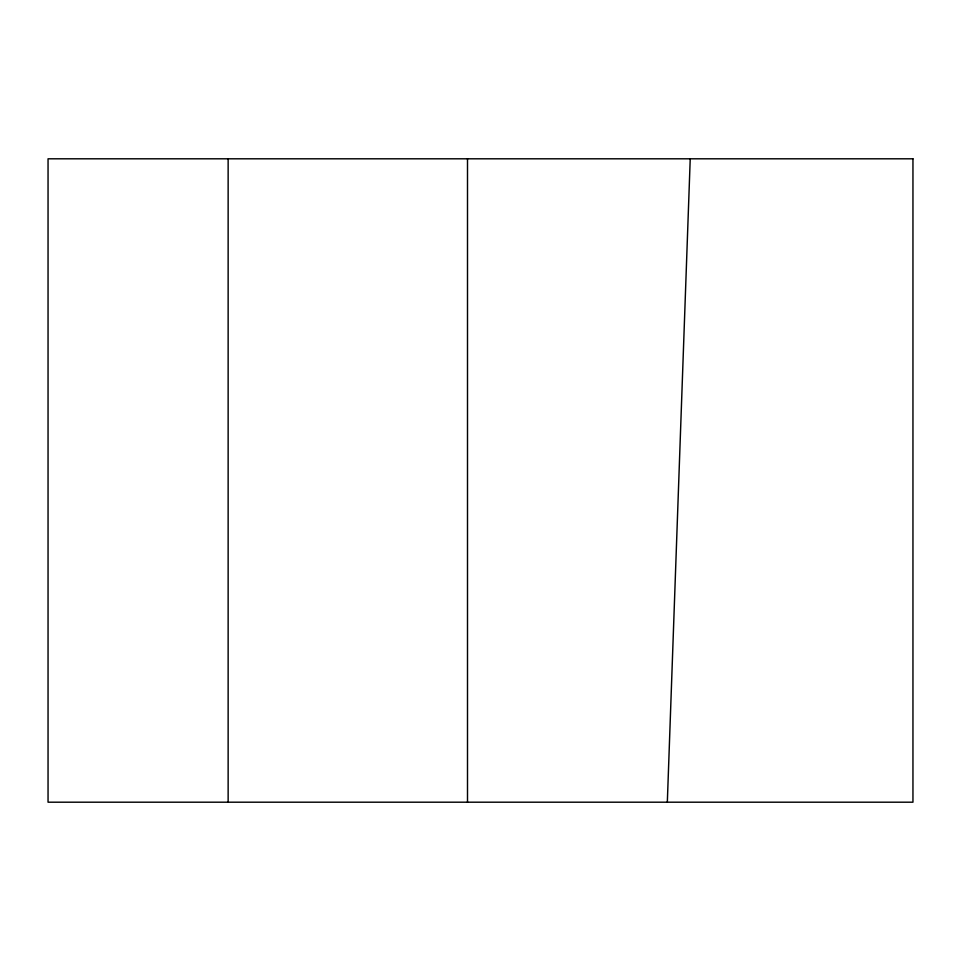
<?xml version="1.0" encoding="UTF-8"?>
<svg xmlns="http://www.w3.org/2000/svg" width="961" height="961" viewBox="0 0 961 961"><rect width="100%" height="100%" fill="white"/><g stroke="black" fill="none" stroke-linecap="round" stroke-linejoin="round"><path stroke-width="1.44" d="M667.33 802.195L690.226 158.805M467.502 158.805L467.502 802.195M228.141 158.805L228.141 802.195M912.95 158.805L48.05 158.805L48.05 802.195L912.95 802.195L912.95 158.805"/></g></svg>
